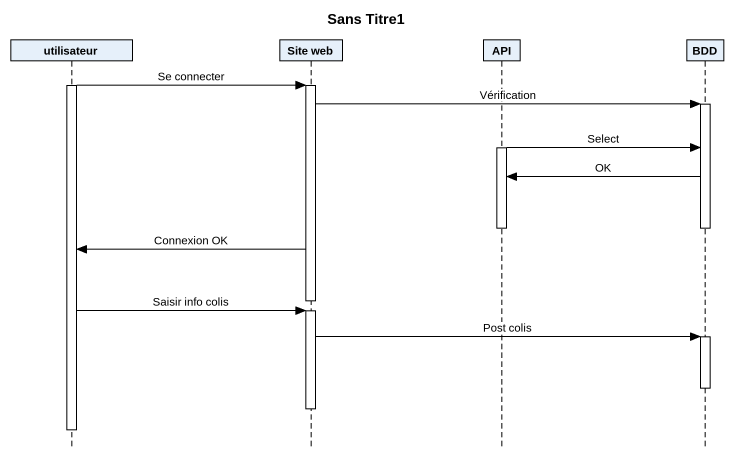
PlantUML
@startuml
title Sans Titre1
hide footbox
participant utilisateur
participant "Site web" as Site_web
participant API
participant BDD

activate utilisateur
utilisateur -> Site_web : Se connecter
activate Site_web
Site_web -> BDD : Vérification
activate BDD
activate API
API -> BDD : Select
BDD -> API : OK
deactivate API
deactivate BDD
Site_web -> utilisateur : Connexion OK
deactivate Site_web
utilisateur -> Site_web : Saisir info colis
activate Site_web
Site_web -> BDD : Post colis
activate BDD
deactivate BDD
deactivate Site_web
deactivate utilisateur
@enduml
